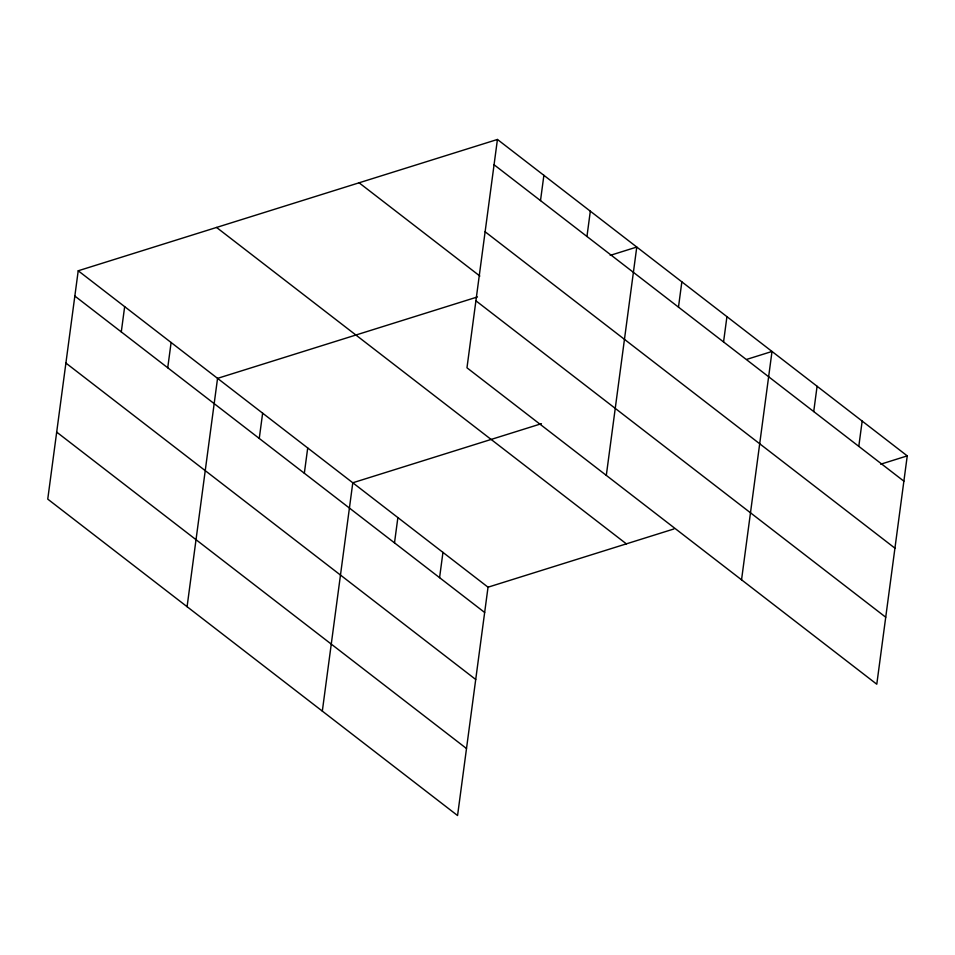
<?xml version="1.0" encoding="UTF-8"?>
<svg xmlns="http://www.w3.org/2000/svg" width="955" height="955" viewBox="0 0 955 955"><rect width="100%" height="100%" fill="white"/><g stroke="black" fill="none" stroke-linecap="round" stroke-linejoin="round"><path stroke-width="1.43" d="M78.215 270.778L47.75 499.119L457.564 815.534L488.029 587.194L78.215 270.778L497.436 139.466L907.25 455.881L876.786 684.222L466.971 367.806L497.436 139.466M121.285 331.922L124.663 306.639M167.734 367.782L171.112 342.499M187.085 606.7L217.549 378.359L477.464 296.945M259.259 438.452L262.637 413.169M304.335 473.25L307.713 447.967M322.324 711.117L352.789 482.776L541.437 423.686M394.499 542.87L397.877 517.586M439.575 577.668L442.953 552.384M540.506 200.61L543.884 175.326M586.955 236.47L590.321 211.186M606.306 475.387L636.77 247.047L610.221 255.367M678.48 307.14L681.846 281.856M723.556 341.95L726.934 316.654M741.546 579.804L772.01 351.464L746.858 359.343M813.72 411.557L817.086 386.274M858.796 446.367L862.174 421.071M488.029 587.194L673.884 528.975M880.701 464.202L907.25 455.881M494.057 164.749L903.872 481.165M485.116 231.767L894.931 548.17M359.092 182.799L479.852 276.031M475.912 300.801L885.727 617.216M216.558 227.445L626.373 543.861M74.848 296.062L484.663 612.477M65.907 363.067L475.721 679.483M56.691 432.114L466.506 748.529"/></g></svg>
